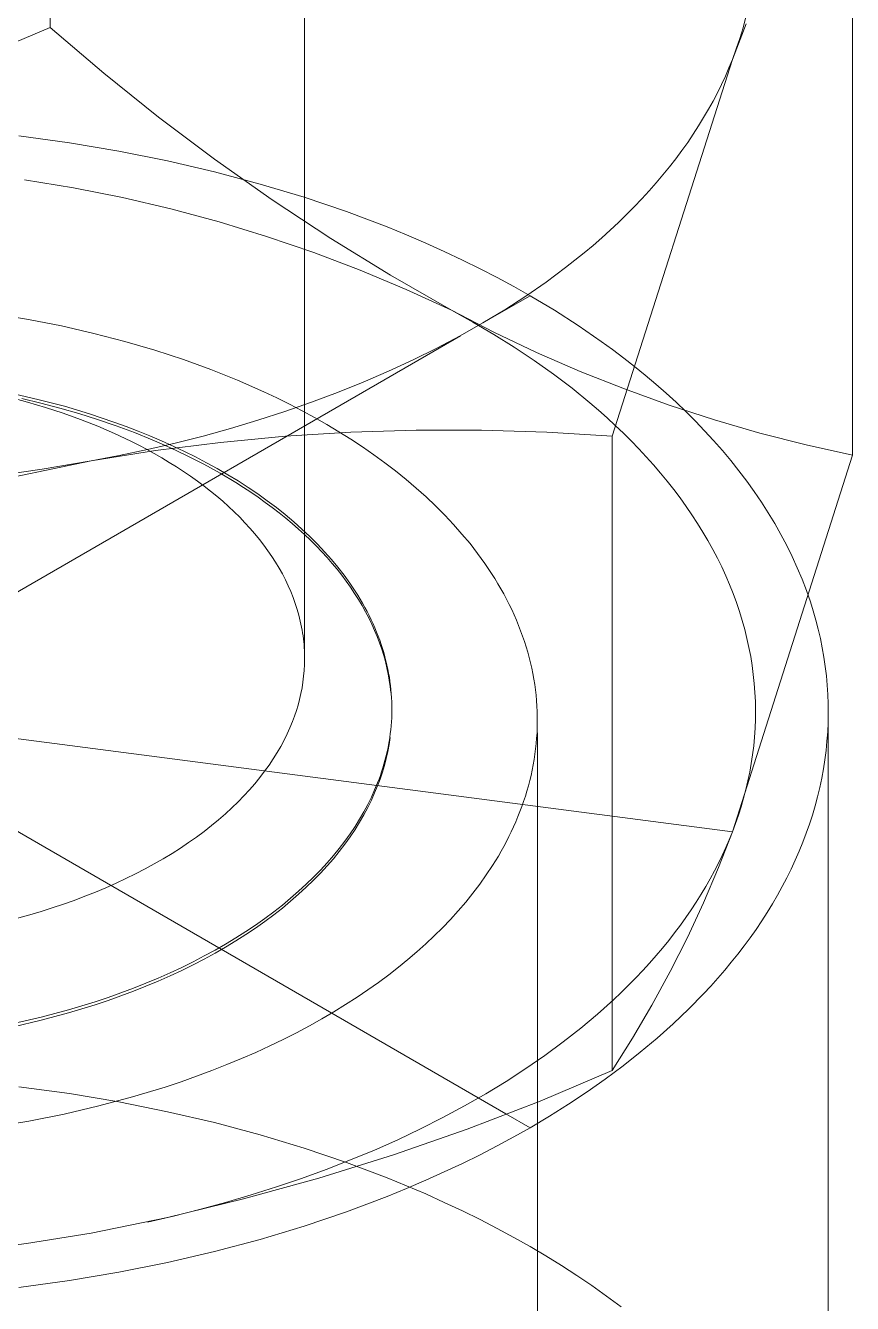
# Model space of a CAD drawing. Header units: inches. Extents: x -14 to 184, y -4 to 134.
# Drawn here: x 100.5931 to 100.8169, y 62.6369 to 62.9825 of the extents above; entities that cross this region are included whole.
import ezdxf

# ---------------------------------------------------------------- set-up
doc = ezdxf.new("R2010")
doc.units = ezdxf.units.IN
doc.linetypes.add('HIDDEN', pattern=[1.905, 1.27, -0.635])
doc.layers.add('ZANO_R', color=7, linetype='Continuous', lineweight=0)
doc.layers.add('ZANO_R_przerywana', color=250, linetype='HIDDEN', lineweight=0)

msp = doc.modelspace()

# ---------------------------------------------------------------- linework, layer by layer
at = {"layer": 'ZANO_R'}
for p, q in [((100.59983, 63.15361), (100.59983, 62.98199)), ((100.66866, 63.13464), (100.66866, 62.81123)), ((100.81695, 62.86627), (100.81695, 63.03789)), ((100.58034, 62.97375), (100.59983, 62.98199)), ((100.59983, 62.98199), (100.61428, 62.96964)), ((100.78444, 62.97334), (100.78819, 62.98298)), ((100.78735, 62.98191), (100.78648, 62.97902)), ((100.78813, 62.98483), (100.78735, 62.98191)), ((100.78648, 62.97902), (100.78551, 62.97616)), ((100.78551, 62.97616), (100.78444, 62.97334)), ((100.75193, 62.87147), (100.78444, 62.97334)), ((100.78444, 62.97334), (100.78353, 62.97109)), ((100.61428, 62.96964), (100.62912, 62.95775)), ((100.78255, 62.96883), (100.78151, 62.96658)), ((100.78353, 62.97109), (100.78255, 62.96883)), ((100.78151, 62.96658), (100.7804, 62.96433)), ((100.77922, 62.96208), (100.77798, 62.95983)), ((100.7804, 62.96433), (100.77922, 62.96208)), ((100.62912, 62.95775), (100.64431, 62.94632)), ((100.77798, 62.95983), (100.77667, 62.95759)), ((100.7753, 62.95535), (100.77386, 62.95312)), ((100.77667, 62.95759), (100.7753, 62.95535)), ((100.59128, 62.95264), (100.60498, 62.95077)), ((100.60498, 62.95077), (100.6184, 62.94852)), ((100.77235, 62.95089), (100.77077, 62.94868)), ((100.77386, 62.95312), (100.77235, 62.95089)), ((100.6184, 62.94852), (100.63151, 62.9459)), ((100.77077, 62.94868), (100.76913, 62.94647)), ((100.63151, 62.9459), (100.64426, 62.94293)), ((100.64431, 62.94632), (100.65985, 62.93537)), ((100.76742, 62.94427), (100.76565, 62.94208)), ((100.76913, 62.94647), (100.76742, 62.94427)), ((100.59285, 62.94078), (100.60614, 62.93859)), ((100.64426, 62.94293), (100.65662, 62.93963)), ((100.76565, 62.94208), (100.76381, 62.93991)), ((100.60614, 62.93859), (100.61936, 62.93596)), ((100.65662, 62.93963), (100.66853, 62.93603)), ((100.7619, 62.93774), (100.75992, 62.93559)), ((100.76381, 62.93991), (100.7619, 62.93774)), ((100.61936, 62.93596), (100.63248, 62.9329)), ((100.65985, 62.93537), (100.67572, 62.9249)), ((100.66853, 62.93603), (100.67999, 62.93215)), ((100.75789, 62.93346), (100.75578, 62.93134)), ((100.75992, 62.93559), (100.75789, 62.93346)), ((100.63248, 62.9329), (100.64549, 62.92939)), ((100.67999, 62.93215), (100.69096, 62.92801)), ((100.75578, 62.93134), (100.75361, 62.92923)), ((100.64549, 62.92939), (100.65838, 62.92545)), ((100.69096, 62.92801), (100.69626, 62.92585)), ((100.75138, 62.92715), (100.74909, 62.92508)), ((100.75361, 62.92923), (100.75138, 62.92715)), ((100.65838, 62.92545), (100.67112, 62.92108)), ((100.67572, 62.9249), (100.6919, 62.91493)), ((100.69626, 62.92585), (100.70143, 62.92364)), ((100.70143, 62.92364), (100.70647, 62.92138)), ((100.74909, 62.92508), (100.74673, 62.92303)), ((100.67112, 62.92108), (100.68372, 62.91629)), ((100.70647, 62.92138), (100.71138, 62.91907)), ((100.74431, 62.92101), (100.73929, 62.91702)), ((100.74673, 62.92303), (100.74431, 62.92101)), ((100.68372, 62.91629), (100.69614, 62.91109)), ((100.71138, 62.91907), (100.71615, 62.91671)), ((100.71615, 62.91671), (100.7208, 62.91432)), ((100.73929, 62.91702), (100.73403, 62.91312)), ((100.6919, 62.91493), (100.70839, 62.90547)), ((100.7208, 62.91432), (100.7253, 62.91188)), ((100.73403, 62.91312), (100.72854, 62.90932)), ((100.69614, 62.91109), (100.70839, 62.90547)), ((100.72968, 62.90941), (100.71692, 62.90205)), ((100.72854, 62.90932), (100.72284, 62.90563)), ((100.7253, 62.91188), (100.72968, 62.90941)), ((100.72968, 62.90941), (100.73626, 62.90548)), ((100.58465, 62.90454), (100.59389, 62.903)), ((100.59389, 62.903), (100.60287, 62.90123)), ((100.70839, 62.90547), (100.7142, 62.90227)), ((100.70839, 62.90547), (100.71984, 62.89959)), ((100.72284, 62.90563), (100.71692, 62.90205)), ((100.73626, 62.90548), (100.74269, 62.90136)), ((100.3554, 62.90048), (100.72317, 62.68815)), ((100.60287, 62.90123), (100.61157, 62.89924)), ((100.61157, 62.89924), (100.61998, 62.89705)), ((100.71692, 62.90205), (100.7108, 62.89859)), ((100.7142, 62.90227), (100.71988, 62.89894)), ((100.71984, 62.89959), (100.73147, 62.89409)), ((100.71988, 62.89894), (100.72542, 62.89548)), ((100.74269, 62.90136), (100.74895, 62.89706)), ((100.71083, 62.89854), (100.35379, 62.6924)), ((100.61998, 62.89705), (100.62808, 62.89467)), ((100.7108, 62.89859), (100.70449, 62.89526)), ((100.72542, 62.89548), (100.7308, 62.8919)), ((100.74895, 62.89706), (100.75201, 62.89484)), ((100.62808, 62.89467), (100.63584, 62.89213)), ((100.63584, 62.89213), (100.64328, 62.88943)), ((100.69801, 62.89205), (100.69135, 62.88897)), ((100.70449, 62.89526), (100.69801, 62.89205)), ((100.73147, 62.89409), (100.74327, 62.88895)), ((100.75201, 62.89484), (100.75502, 62.89257)), ((100.75502, 62.89257), (100.75797, 62.89026)), ((100.64328, 62.88943), (100.65049, 62.88655)), ((100.69135, 62.88897), (100.68454, 62.88604)), ((100.7308, 62.8919), (100.73601, 62.8882)), ((100.74327, 62.88895), (100.75523, 62.8842)), ((100.75797, 62.89026), (100.76087, 62.88791)), ((100.65049, 62.88655), (100.6576, 62.88342)), ((100.68454, 62.88604), (100.67759, 62.88324)), ((100.73601, 62.8882), (100.74104, 62.88438)), ((100.76087, 62.88791), (100.76371, 62.88551)), ((100.76371, 62.88551), (100.76649, 62.88307)), ((100.59368, 62.88063), (100.5888, 62.88194)), ((100.59683, 62.88129), (100.58998, 62.88288)), ((100.59728, 62.88037), (100.5921, 62.88159)), ((100.6576, 62.88342), (100.6611, 62.88177)), ((100.6611, 62.88177), (100.66456, 62.88006)), ((100.67759, 62.88324), (100.67052, 62.88059)), ((100.74104, 62.88438), (100.74588, 62.88044)), ((100.75523, 62.8842), (100.76733, 62.87983)), ((100.76649, 62.88307), (100.7692, 62.88059)), ((100.59852, 62.87919), (100.59368, 62.88063)), ((100.60364, 62.8795), (100.59683, 62.88129)), ((100.60243, 62.87902), (100.59728, 62.88037)), ((100.6033, 62.87762), (100.59852, 62.87919)), ((100.60755, 62.87754), (100.60243, 62.87902)), ((100.61039, 62.87748), (100.60364, 62.8795)), ((100.67052, 62.88059), (100.66332, 62.87809)), ((100.66456, 62.88006), (100.66798, 62.87828)), ((100.66798, 62.87828), (100.67136, 62.87645)), ((100.74588, 62.88044), (100.74822, 62.87843)), ((100.74822, 62.87843), (100.75051, 62.8764)), ((100.76733, 62.87983), (100.77957, 62.87585)), ((100.7692, 62.88059), (100.77185, 62.87806)), ((100.60802, 62.87593), (100.6033, 62.87762)), ((100.61263, 62.87595), (100.60755, 62.87754)), ((100.61265, 62.8741), (100.60802, 62.87593)), ((100.61704, 62.87526), (100.61039, 62.87748)), ((100.61764, 62.87423), (100.61263, 62.87595)), ((100.62032, 62.87407), (100.61704, 62.87526)), ((100.65603, 62.87573), (100.64864, 62.87353)), ((100.66332, 62.87809), (100.65603, 62.87573)), ((100.67136, 62.87645), (100.67468, 62.87456)), ((100.75051, 62.8764), (100.75275, 62.87434)), ((100.77185, 62.87806), (100.77443, 62.8755)), ((100.77443, 62.8755), (100.77694, 62.87289)), ((100.77957, 62.87585), (100.79192, 62.87226)), ((100.61718, 62.87214), (100.61265, 62.8741)), ((100.62159, 62.87007), (100.61718, 62.87214)), ((100.62258, 62.87239), (100.61764, 62.87423)), ((100.62357, 62.87282), (100.62032, 62.87407)), ((100.62744, 62.87043), (100.62258, 62.87239)), ((100.62678, 62.87152), (100.62357, 62.87282)), ((100.62995, 62.87017), (100.62678, 62.87152)), ((100.64118, 62.87147), (100.63366, 62.86957)), ((100.64864, 62.87353), (100.64118, 62.87147)), ((100.6459, 62.86974), (100.66352, 62.8714)), ((100.66352, 62.8714), (100.68118, 62.87251)), ((100.67468, 62.87456), (100.67794, 62.87261)), ((100.67794, 62.87261), (100.68115, 62.8706)), ((100.68118, 62.87251), (100.69887, 62.87308)), ((100.69887, 62.87308), (100.71657, 62.87309)), ((100.71657, 62.87309), (100.73426, 62.87255)), ((100.73426, 62.87255), (100.75193, 62.87147)), ((100.75193, 62.87147), (100.75193, 62.69984)), ((100.75275, 62.87434), (100.75494, 62.87225)), ((100.75494, 62.87225), (100.75706, 62.87014)), ((100.77694, 62.87289), (100.77937, 62.87024)), ((100.79192, 62.87226), (100.80439, 62.86906)), ((100.62609, 62.86782), (100.61848, 62.86623)), ((100.62375, 62.86898), (100.62159, 62.87007)), ((100.62587, 62.86787), (100.62375, 62.86898)), ((100.62796, 62.86672), (100.62587, 62.86787)), ((100.63366, 62.86957), (100.62609, 62.86782)), ((100.6322, 62.86835), (100.62744, 62.87043)), ((100.62834, 62.86753), (100.6459, 62.86974)), ((100.63307, 62.86877), (100.62995, 62.87017)), ((100.63685, 62.86615), (100.6322, 62.86835)), ((100.63614, 62.86732), (100.63307, 62.86877)), ((100.68115, 62.8706), (100.68429, 62.86854)), ((100.68429, 62.86854), (100.68736, 62.86642)), ((100.75706, 62.87014), (100.75913, 62.868)), ((100.75913, 62.868), (100.76115, 62.86584)), ((100.77937, 62.87024), (100.78173, 62.86756)), ((100.80439, 62.86906), (100.81695, 62.86627)), ((100.59014, 62.86047), (100.61085, 62.86478)), ((100.61085, 62.86478), (100.59758, 62.86248)), ((100.61085, 62.86478), (100.62834, 62.86753)), ((100.61848, 62.86623), (100.61085, 62.86478)), ((100.63001, 62.86555), (100.62796, 62.86672)), ((100.63202, 62.86435), (100.63001, 62.86555)), ((100.63399, 62.86312), (100.63202, 62.86435)), ((100.63916, 62.86581), (100.63614, 62.86732)), ((100.64138, 62.86384), (100.63685, 62.86615)), ((100.64213, 62.86426), (100.63916, 62.86581)), ((100.68736, 62.86642), (100.69036, 62.86424)), ((100.76115, 62.86584), (100.7631, 62.86366)), ((100.78173, 62.86756), (100.78401, 62.86484)), ((100.78401, 62.86484), (100.78621, 62.86208)), ((100.78444, 62.76439), (100.81695, 62.86627)), ((100.59758, 62.86248), (100.58423, 62.86063)), ((100.63592, 62.86187), (100.63399, 62.86312)), ((100.6378, 62.86059), (100.63592, 62.86187)), ((100.64577, 62.86142), (100.64138, 62.86384)), ((100.64503, 62.86266), (100.64213, 62.86426)), ((100.64787, 62.86101), (100.64503, 62.86266)), ((100.65002, 62.85889), (100.64577, 62.86142)), ((100.65065, 62.85931), (100.64787, 62.86101)), ((100.69036, 62.86424), (100.69328, 62.86201)), ((100.69328, 62.86201), (100.69613, 62.85972)), ((100.7631, 62.86366), (100.76499, 62.86146)), ((100.76499, 62.86146), (100.76682, 62.85923)), ((100.78621, 62.86208), (100.78833, 62.85929)), ((100.63964, 62.85928), (100.6378, 62.86059)), ((100.64143, 62.85795), (100.63964, 62.85928)), ((100.64317, 62.8566), (100.64143, 62.85795)), ((100.65208, 62.85759), (100.65002, 62.85889)), ((100.65335, 62.85757), (100.65065, 62.85931)), ((100.6541, 62.85626), (100.65208, 62.85759)), ((100.65598, 62.85579), (100.65335, 62.85757)), ((100.69613, 62.85972), (100.69888, 62.85738)), ((100.76682, 62.85923), (100.76859, 62.85699)), ((100.78833, 62.85929), (100.79036, 62.85646)), ((100.64486, 62.85522), (100.64317, 62.8566)), ((100.6465, 62.85382), (100.64486, 62.85522)), ((100.65608, 62.8549), (100.6541, 62.85626)), ((100.65854, 62.85397), (100.65598, 62.85579)), ((100.65802, 62.85353), (100.65608, 62.8549)), ((100.66101, 62.8521), (100.65854, 62.85397)), ((100.69888, 62.85738), (100.70155, 62.85499)), ((100.70155, 62.85499), (100.70413, 62.85256)), ((100.76859, 62.85699), (100.7703, 62.85473)), ((100.7703, 62.85473), (100.77194, 62.85245)), ((100.79036, 62.85646), (100.79231, 62.8536)), ((100.64808, 62.8524), (100.6465, 62.85382)), ((100.64961, 62.85097), (100.64808, 62.8524)), ((100.65109, 62.84951), (100.64961, 62.85097)), ((100.65991, 62.85213), (100.65802, 62.85353)), ((100.66176, 62.8507), (100.65991, 62.85213)), ((100.6634, 62.8502), (100.66101, 62.8521)), ((100.66356, 62.84926), (100.66176, 62.8507)), ((100.70413, 62.85256), (100.70661, 62.85007)), ((100.77194, 62.85245), (100.77351, 62.85015)), ((100.79231, 62.8536), (100.79416, 62.85071)), ((100.79416, 62.85071), (100.79592, 62.84779)), ((100.65251, 62.84803), (100.65109, 62.84951)), ((100.65387, 62.84654), (100.65251, 62.84803)), ((100.66571, 62.84826), (100.6634, 62.8502)), ((100.66531, 62.84779), (100.66356, 62.84926)), ((100.66701, 62.84631), (100.66531, 62.84779)), ((100.66793, 62.84629), (100.66571, 62.84826)), ((100.70661, 62.85007), (100.70898, 62.84754)), ((100.70898, 62.84754), (100.71126, 62.84497)), ((100.77351, 62.85015), (100.77502, 62.84784)), ((100.77502, 62.84784), (100.77647, 62.84551)), ((100.79592, 62.84779), (100.79759, 62.84484)), ((100.65517, 62.84504), (100.65387, 62.84654)), ((100.65642, 62.84352), (100.65517, 62.84504)), ((100.66866, 62.84481), (100.66701, 62.84631)), ((100.67007, 62.84428), (100.66793, 62.84629)), ((100.67026, 62.84328), (100.66866, 62.84481)), ((100.67211, 62.84225), (100.67007, 62.84428)), ((100.71126, 62.84497), (100.71343, 62.84236)), ((100.77647, 62.84551), (100.77784, 62.84317)), ((100.79759, 62.84484), (100.79917, 62.84186)), ((100.65761, 62.84198), (100.65642, 62.84352)), ((100.65873, 62.84044), (100.65761, 62.84198)), ((100.6598, 62.83888), (100.65873, 62.84044)), ((100.6718, 62.84174), (100.67026, 62.84328)), ((100.6733, 62.84019), (100.6718, 62.84174)), ((100.67406, 62.84018), (100.67211, 62.84225)), ((100.67474, 62.83862), (100.6733, 62.84019)), ((100.67591, 62.83809), (100.67406, 62.84018)), ((100.71343, 62.84236), (100.71548, 62.8397)), ((100.77784, 62.84317), (100.77915, 62.84081)), ((100.77915, 62.84081), (100.78039, 62.83844)), ((100.79917, 62.84186), (100.80064, 62.83886)), ((100.6608, 62.83732), (100.6598, 62.83888)), ((100.66175, 62.83574), (100.6608, 62.83732)), ((100.67612, 62.83703), (100.67474, 62.83862)), ((100.67767, 62.83598), (100.67591, 62.83809)), ((100.67745, 62.83543), (100.67612, 62.83703)), ((100.71548, 62.8397), (100.71743, 62.83701)), ((100.71743, 62.83701), (100.71836, 62.83565)), ((100.78039, 62.83844), (100.78156, 62.83606)), ((100.80064, 62.83886), (100.80202, 62.83583)), ((100.66263, 62.83416), (100.66175, 62.83574)), ((100.66346, 62.83257), (100.66263, 62.83416)), ((100.67872, 62.83382), (100.67745, 62.83543)), ((100.67933, 62.83384), (100.67767, 62.83598)), ((100.67994, 62.83219), (100.67872, 62.83382)), ((100.68089, 62.83168), (100.67933, 62.83384)), ((100.71836, 62.83565), (100.71926, 62.83429)), ((100.71926, 62.83429), (100.72013, 62.83291)), ((100.78156, 62.83606), (100.78266, 62.83367)), ((100.78266, 62.83367), (100.78369, 62.83127)), ((100.80202, 62.83583), (100.8033, 62.83278)), ((100.66422, 62.83098), (100.66346, 62.83257)), ((100.66492, 62.82939), (100.66422, 62.83098)), ((100.6811, 62.83056), (100.67994, 62.83219)), ((100.68163, 62.8306), (100.68089, 62.83168)), ((100.6822, 62.82891), (100.6811, 62.83056)), ((100.68235, 62.82951), (100.68163, 62.8306)), ((100.72013, 62.83291), (100.72097, 62.83153)), ((100.72097, 62.83153), (100.72178, 62.83014)), ((100.72178, 62.83014), (100.72256, 62.82875)), ((100.78369, 62.83127), (100.78465, 62.82887)), ((100.8033, 62.83278), (100.80448, 62.82971)), ((100.28517, 62.82942), (100.78444, 62.76439)), ((100.66555, 62.82779), (100.66492, 62.82939)), ((100.66613, 62.82619), (100.66555, 62.82779)), ((100.68325, 62.82726), (100.6822, 62.82891)), ((100.68304, 62.82842), (100.68235, 62.82951)), ((100.68371, 62.82732), (100.68304, 62.82842)), ((100.68424, 62.8256), (100.68325, 62.82726)), ((100.68435, 62.82622), (100.68371, 62.82732)), ((100.72256, 62.82875), (100.7233, 62.82735)), ((100.7233, 62.82735), (100.72402, 62.82594)), ((100.78465, 62.82887), (100.78554, 62.82645)), ((100.78554, 62.82645), (100.78636, 62.82403)), ((100.80448, 62.82971), (100.80555, 62.82662)), ((100.80555, 62.82662), (100.80633, 62.82415)), ((100.66665, 62.82459), (100.66613, 62.82619)), ((100.6671, 62.82299), (100.66665, 62.82459)), ((100.6675, 62.82139), (100.6671, 62.82299)), ((100.68517, 62.82393), (100.68424, 62.8256)), ((100.68497, 62.82512), (100.68435, 62.82622)), ((100.68556, 62.82401), (100.68497, 62.82512)), ((100.68604, 62.82226), (100.68517, 62.82393)), ((100.68612, 62.82291), (100.68556, 62.82401)), ((100.68666, 62.8218), (100.68612, 62.82291)), ((100.72402, 62.82594), (100.72471, 62.82452)), ((100.72471, 62.82452), (100.72536, 62.8231)), ((100.72536, 62.8231), (100.72598, 62.82168)), ((100.78636, 62.82403), (100.78711, 62.8216)), ((100.80633, 62.82415), (100.80704, 62.82167)), ((100.66768, 62.82059), (100.6675, 62.82139)), ((100.66784, 62.81979), (100.66768, 62.82059)), ((100.66799, 62.819), (100.66784, 62.81979)), ((100.68685, 62.82058), (100.68604, 62.82226)), ((100.68718, 62.82069), (100.68666, 62.8218)), ((100.68761, 62.8189), (100.68685, 62.82058)), ((100.68767, 62.81957), (100.68718, 62.82069)), ((100.68813, 62.81846), (100.68767, 62.81957)), ((100.72598, 62.82168), (100.72658, 62.82024)), ((100.72658, 62.82024), (100.72713, 62.81881)), ((100.78711, 62.8216), (100.78779, 62.81917)), ((100.80704, 62.82167), (100.80768, 62.81919)), ((100.66812, 62.8182), (100.66799, 62.819)), ((100.66823, 62.81741), (100.66812, 62.8182)), ((100.66834, 62.81662), (100.66823, 62.81741)), ((100.66843, 62.81583), (100.66834, 62.81662)), ((100.68831, 62.81721), (100.68761, 62.8189)), ((100.68857, 62.81734), (100.68813, 62.81846)), ((100.68895, 62.81553), (100.68831, 62.81721)), ((100.68899, 62.81623), (100.68857, 62.81734)), ((100.68938, 62.81511), (100.68899, 62.81623)), ((100.72713, 62.81881), (100.72766, 62.81737)), ((100.72766, 62.81737), (100.72816, 62.81593)), ((100.72816, 62.81593), (100.72862, 62.81448)), ((100.78779, 62.81917), (100.78839, 62.81674)), ((100.78839, 62.81674), (100.78893, 62.8143)), ((100.80768, 62.81919), (100.80826, 62.81669)), ((100.80826, 62.81669), (100.80876, 62.81419)), ((100.6685, 62.81504), (100.66843, 62.81583)), ((100.66856, 62.81425), (100.6685, 62.81504)), ((100.66861, 62.81346), (100.66856, 62.81425)), ((100.66864, 62.81268), (100.66861, 62.81346)), ((100.66866, 62.8119), (100.66864, 62.81268)), ((100.68953, 62.81384), (100.68895, 62.81553)), ((100.68974, 62.814), (100.68938, 62.81511)), ((100.69006, 62.81215), (100.68953, 62.81384)), ((100.69008, 62.81288), (100.68974, 62.814)), ((100.6904, 62.81177), (100.69008, 62.81288)), ((100.72862, 62.81448), (100.72905, 62.81303)), ((100.72905, 62.81303), (100.72944, 62.81158)), ((100.78893, 62.8143), (100.7894, 62.81187)), ((100.80876, 62.81419), (100.8092, 62.81168)), ((100.66854, 62.80806), (100.66863, 62.80964)), ((100.66863, 62.80964), (100.66866, 62.81123)), ((100.69052, 62.81046), (100.69006, 62.81215)), ((100.69068, 62.81065), (100.6904, 62.81177)), ((100.69094, 62.80878), (100.69052, 62.81046)), ((100.69095, 62.80954), (100.69068, 62.81065)), ((100.69119, 62.80843), (100.69095, 62.80954)), ((100.72944, 62.81158), (100.72981, 62.81012)), ((100.72981, 62.81012), (100.73014, 62.80867)), ((100.7894, 62.81187), (100.78979, 62.80943)), ((100.78979, 62.80943), (100.79011, 62.80699)), ((100.8092, 62.81168), (100.80958, 62.80917)), ((100.80958, 62.80917), (100.80988, 62.80665)), ((100.66821, 62.80491), (100.6684, 62.80648)), ((100.6684, 62.80648), (100.66854, 62.80806)), ((100.69129, 62.8071), (100.69094, 62.80878)), ((100.69141, 62.80731), (100.69119, 62.80843)), ((100.69159, 62.80542), (100.69129, 62.8071)), ((100.6916, 62.80621), (100.69141, 62.80731)), ((100.69177, 62.8051), (100.6916, 62.80621)), ((100.73014, 62.80867), (100.73044, 62.80721)), ((100.73044, 62.80721), (100.7307, 62.80575)), ((100.7307, 62.80575), (100.73094, 62.80429)), ((100.79011, 62.80699), (100.79037, 62.80456)), ((100.80988, 62.80665), (100.81011, 62.80413)), ((100.66766, 62.80179), (100.66796, 62.80335)), ((100.66796, 62.80335), (100.66821, 62.80491)), ((100.69184, 62.80374), (100.69159, 62.80542)), ((100.69191, 62.80399), (100.69177, 62.8051)), ((100.69203, 62.80207), (100.69184, 62.80374)), ((100.69203, 62.80289), (100.69191, 62.80399)), ((100.69213, 62.80179), (100.69203, 62.80289)), ((100.73094, 62.80429), (100.73114, 62.80283)), ((100.73114, 62.80283), (100.73131, 62.80137)), ((100.79037, 62.80456), (100.79055, 62.80213)), ((100.79055, 62.80213), (100.79066, 62.7997)), ((100.81011, 62.80413), (100.81028, 62.8016)), ((100.66645, 62.7972), (100.66691, 62.79872)), ((100.66691, 62.79872), (100.66731, 62.80025)), ((100.66731, 62.80025), (100.66766, 62.80179)), ((100.6922, 62.80069), (100.69213, 62.80179)), ((100.69225, 62.7996), (100.6922, 62.80069)), ((100.69228, 62.79851), (100.69225, 62.7996)), ((100.73131, 62.80137), (100.73144, 62.79991)), ((100.73144, 62.79991), (100.73154, 62.79845)), ((100.79066, 62.7997), (100.79071, 62.79728)), ((100.81028, 62.8016), (100.81037, 62.79907)), ((100.81037, 62.79907), (100.8104, 62.79655)), ((100.66538, 62.79422), (100.66594, 62.7957)), ((100.66594, 62.7957), (100.66645, 62.7972)), ((100.69217, 62.79419), (100.69223, 62.79526)), ((100.69223, 62.79526), (100.69227, 62.79634)), ((100.69227, 62.79634), (100.69228, 62.79742)), ((100.69228, 62.79742), (100.69228, 62.79851)), ((100.73154, 62.79845), (100.73161, 62.79699)), ((100.73161, 62.79699), (100.73165, 62.79553)), ((100.73165, 62.79553), (100.73165, 62.79407)), ((100.79071, 62.79728), (100.79069, 62.79486)), ((100.8104, 62.79655), (100.81035, 62.79402)), ((100.8104, 62.53974), (100.8104, 62.7969)), ((100.66394, 62.79088), (100.6647, 62.79255)), ((100.6647, 62.79255), (100.66538, 62.79422)), ((100.69185, 62.79099), (100.69198, 62.79205)), ((100.69198, 62.79205), (100.69208, 62.79312)), ((100.69208, 62.79312), (100.69217, 62.79419)), ((100.73163, 62.79262), (100.73157, 62.79116)), ((100.73165, 62.79407), (100.73163, 62.79262)), ((100.79059, 62.79245), (100.79044, 62.79005)), ((100.79069, 62.79486), (100.79059, 62.79245)), ((100.81035, 62.79402), (100.81024, 62.79149)), ((100.66221, 62.78751), (100.66311, 62.7892)), ((100.66311, 62.7892), (100.66394, 62.79088)), ((100.69135, 62.78784), (100.69154, 62.78888)), ((100.69153, 62.78802), (100.69182, 62.78992)), ((100.69154, 62.78888), (100.69171, 62.78993)), ((100.69171, 62.78993), (100.69185, 62.79099)), ((100.73147, 62.78972), (100.73135, 62.78827)), ((100.73157, 62.79116), (100.73147, 62.78972)), ((100.73166, 62.79116), (100.73166, 62.69148)), ((100.79044, 62.79005), (100.79021, 62.78766)), ((100.81005, 62.78897), (100.8098, 62.78645)), ((100.81024, 62.79149), (100.81005, 62.78897)), ((100.66018, 62.78415), (100.66123, 62.78583)), ((100.66123, 62.78583), (100.66221, 62.78751)), ((100.69067, 62.78474), (100.69092, 62.78576)), ((100.69075, 62.78424), (100.69117, 62.78612)), ((100.69092, 62.78576), (100.69115, 62.7868)), ((100.69115, 62.7868), (100.69135, 62.78784)), ((100.69117, 62.78612), (100.69153, 62.78802)), ((100.73101, 62.78539), (100.73079, 62.78395)), ((100.7312, 62.78683), (100.73101, 62.78539)), ((100.73135, 62.78827), (100.7312, 62.78683)), ((100.78992, 62.78528), (100.78956, 62.7829)), ((100.79021, 62.78766), (100.78992, 62.78528)), ((100.8098, 62.78645), (100.80948, 62.78393)), ((100.65784, 62.78079), (100.65905, 62.78247)), ((100.65905, 62.78247), (100.66018, 62.78415)), ((100.6895, 62.78068), (100.68982, 62.78169)), ((100.68971, 62.78053), (100.69026, 62.78238)), ((100.68982, 62.78169), (100.69012, 62.7827)), ((100.69012, 62.7827), (100.69041, 62.78371)), ((100.69026, 62.78238), (100.69075, 62.78424)), ((100.69041, 62.78371), (100.69067, 62.78474)), ((100.73054, 62.78252), (100.73026, 62.7811)), ((100.73079, 62.78395), (100.73054, 62.78252)), ((100.78956, 62.7829), (100.78914, 62.78054)), ((100.80909, 62.78142), (100.80863, 62.77891)), ((100.80948, 62.78393), (100.80909, 62.78142)), ((100.6552, 62.77744), (100.65656, 62.77911)), ((100.65656, 62.77911), (100.65784, 62.78079)), ((100.68843, 62.77771), (100.6888, 62.7787)), ((100.68843, 62.7769), (100.6891, 62.7787)), ((100.6888, 62.7787), (100.68916, 62.77969)), ((100.6891, 62.7787), (100.68971, 62.78053)), ((100.68916, 62.77969), (100.6895, 62.78068)), ((100.72961, 62.77826), (100.72924, 62.77685)), ((100.72995, 62.77967), (100.72961, 62.77826)), ((100.73026, 62.7811), (100.72995, 62.77967)), ((100.78865, 62.77819), (100.7881, 62.77586)), ((100.78914, 62.78054), (100.78865, 62.77819)), ((100.80863, 62.77891), (100.8081, 62.77641)), ((100.65224, 62.77413), (100.65376, 62.77578)), ((100.65376, 62.77578), (100.6552, 62.77744)), ((100.68673, 62.77378), (100.68762, 62.77575)), ((100.68673, 62.77296), (100.68762, 62.77493)), ((100.68762, 62.77575), (100.68843, 62.77771)), ((100.68762, 62.77493), (100.68843, 62.7769)), ((100.72884, 62.77545), (100.72841, 62.77405)), ((100.72924, 62.77685), (100.72884, 62.77545)), ((100.7881, 62.77586), (100.78749, 62.77353)), ((100.8081, 62.77641), (100.8075, 62.77392)), ((100.64896, 62.77087), (100.65064, 62.77249)), ((100.65064, 62.77249), (100.65224, 62.77413)), ((100.68469, 62.76983), (100.68575, 62.7718)), ((100.68575, 62.7718), (100.68673, 62.77378)), ((100.68575, 62.77099), (100.68673, 62.77296)), ((100.72747, 62.77127), (100.72695, 62.7699)), ((100.72795, 62.77266), (100.72747, 62.77127)), ((100.72841, 62.77405), (100.72795, 62.77266)), ((100.78682, 62.77122), (100.78608, 62.76893)), ((100.78749, 62.77353), (100.78682, 62.77122)), ((100.80684, 62.77143), (100.80611, 62.76896)), ((100.8075, 62.77392), (100.80684, 62.77143)), ((100.64346, 62.76609), (100.64537, 62.76766)), ((100.64537, 62.76766), (100.64721, 62.76926)), ((100.64721, 62.76926), (100.64896, 62.77087)), ((100.6823, 62.76586), (100.68354, 62.76784)), ((100.68354, 62.76784), (100.68469, 62.76983)), ((100.68354, 62.76703), (100.68469, 62.76901)), ((100.68469, 62.76901), (100.68575, 62.77099)), ((100.72641, 62.76853), (100.72584, 62.76716)), ((100.72695, 62.7699), (100.72641, 62.76853)), ((100.78608, 62.76893), (100.78529, 62.76665)), ((100.80611, 62.76896), (100.80532, 62.76649)), ((100.63941, 62.763), (100.64147, 62.76453)), ((100.64147, 62.76453), (100.64346, 62.76609)), ((100.68097, 62.76388), (100.6823, 62.76586)), ((100.68097, 62.76307), (100.6823, 62.76505)), ((100.6823, 62.76505), (100.68354, 62.76703)), ((100.72461, 62.76446), (100.72396, 62.76313)), ((100.72524, 62.76581), (100.72461, 62.76446)), ((100.72584, 62.76716), (100.72524, 62.76581)), ((100.78068, 62.75475), (100.78444, 62.76439)), ((100.78444, 62.76439), (100.78358, 62.76228)), ((100.78529, 62.76665), (100.78444, 62.76439)), ((100.80532, 62.76649), (100.80445, 62.76404)), ((100.63505, 62.76001), (100.63727, 62.76149)), ((100.63727, 62.76149), (100.63941, 62.763)), ((100.67805, 62.75994), (100.67956, 62.76191)), ((100.67805, 62.75912), (100.67956, 62.76109)), ((100.67956, 62.76191), (100.68097, 62.76388)), ((100.67956, 62.76109), (100.68097, 62.76307)), ((100.72328, 62.7618), (100.72258, 62.76048)), ((100.72396, 62.76313), (100.72328, 62.7618)), ((100.78358, 62.76228), (100.78267, 62.76017)), ((100.80353, 62.7616), (100.80253, 62.75917)), ((100.80445, 62.76404), (100.80353, 62.7616)), ((100.63041, 62.75713), (100.63277, 62.75856)), ((100.63277, 62.75856), (100.63505, 62.76001)), ((100.67475, 62.75602), (100.67644, 62.75798)), ((100.67644, 62.75798), (100.67805, 62.75994)), ((100.67644, 62.75716), (100.67805, 62.75912)), ((100.7211, 62.75787), (100.71951, 62.75529)), ((100.72185, 62.75917), (100.7211, 62.75787)), ((100.72258, 62.76048), (100.72185, 62.75917)), ((100.78171, 62.75806), (100.78068, 62.75595)), ((100.78267, 62.76017), (100.78171, 62.75806)), ((100.80253, 62.75917), (100.80148, 62.75676)), ((100.62292, 62.75305), (100.62548, 62.75438)), ((100.62548, 62.75438), (100.62798, 62.75574)), ((100.62798, 62.75574), (100.63041, 62.75713)), ((100.67108, 62.75215), (100.67296, 62.75408)), ((100.67296, 62.75408), (100.67475, 62.75602)), ((100.67296, 62.75327), (100.67475, 62.75521)), ((100.67475, 62.75521), (100.67644, 62.75716)), ((100.71951, 62.75529), (100.71784, 62.75276)), ((100.77662, 62.74524), (100.78068, 62.75475)), ((100.7796, 62.75384), (100.77845, 62.75173)), ((100.78068, 62.75595), (100.7796, 62.75384)), ((100.80036, 62.75436), (100.79918, 62.75198)), ((100.80148, 62.75676), (100.80036, 62.75436)), ((100.61487, 62.74929), (100.61761, 62.75051)), ((100.61761, 62.75051), (100.6203, 62.75176)), ((100.6203, 62.75176), (100.62292, 62.75305)), ((100.66911, 62.75024), (100.67108, 62.75215)), ((100.66911, 62.74942), (100.67108, 62.75134)), ((100.67108, 62.75134), (100.67296, 62.75327)), ((100.71607, 62.75027), (100.71421, 62.74782)), ((100.71784, 62.75276), (100.71607, 62.75027)), ((100.77845, 62.75173), (100.77725, 62.74962)), ((100.79918, 62.75198), (100.79794, 62.74961)), ((100.60631, 62.74589), (100.60921, 62.74698)), ((100.60921, 62.74698), (100.61207, 62.74812)), ((100.61207, 62.74812), (100.61487, 62.74929)), ((100.66488, 62.74647), (100.66704, 62.74835)), ((100.66488, 62.74565), (100.66704, 62.74753)), ((100.66704, 62.74835), (100.66911, 62.75024)), ((100.66704, 62.74753), (100.66911, 62.74942)), ((100.71421, 62.74782), (100.71227, 62.74541)), ((100.77599, 62.74752), (100.77468, 62.74543)), ((100.77725, 62.74962), (100.77599, 62.74752)), ((100.79664, 62.74726), (100.79528, 62.74492)), ((100.79794, 62.74961), (100.79664, 62.74726)), ((100.59732, 62.74289), (100.60036, 62.74384)), ((100.60036, 62.74384), (100.60336, 62.74485)), ((100.60336, 62.74485), (100.60631, 62.74589)), ((100.6603, 62.74279), (100.66263, 62.74462)), ((100.6603, 62.74197), (100.66263, 62.7438)), ((100.66263, 62.74462), (100.66488, 62.74647)), ((100.66263, 62.7438), (100.66488, 62.74565)), ((100.71227, 62.74541), (100.71025, 62.74305)), ((100.77227, 62.73585), (100.77662, 62.74524)), ((100.77468, 62.74543), (100.7733, 62.74334)), ((100.79528, 62.74492), (100.79385, 62.74261)), ((100.58798, 62.7403), (100.59424, 62.74198)), ((100.59424, 62.74198), (100.59732, 62.74289)), ((100.65535, 62.73921), (100.65787, 62.74099)), ((100.65535, 62.7384), (100.65787, 62.74017)), ((100.65787, 62.74099), (100.6603, 62.74279)), ((100.65787, 62.74017), (100.6603, 62.74197)), ((100.70816, 62.74074), (100.70599, 62.73847)), ((100.71025, 62.74305), (100.70816, 62.74074)), ((100.77186, 62.74125), (100.77037, 62.73918)), ((100.7733, 62.74334), (100.77186, 62.74125)), ((100.79238, 62.74032), (100.79084, 62.73804)), ((100.79385, 62.74261), (100.79238, 62.74032)), ((100.65005, 62.73576), (100.65274, 62.73747)), ((100.65005, 62.73494), (100.65274, 62.73665)), ((100.65274, 62.73747), (100.65535, 62.73921)), ((100.65274, 62.73665), (100.65535, 62.7384)), ((100.70599, 62.73847), (100.70375, 62.73626)), ((100.76882, 62.73711), (100.76721, 62.73505)), ((100.77037, 62.73918), (100.76882, 62.73711)), ((100.79084, 62.73804), (100.78925, 62.73578)), ((100.64442, 62.73244), (100.64728, 62.73408)), ((100.64442, 62.73163), (100.64728, 62.73327)), ((100.64728, 62.73408), (100.65005, 62.73576)), ((100.64728, 62.73327), (100.65005, 62.73494)), ((100.70144, 62.73409), (100.69907, 62.73197)), ((100.70375, 62.73626), (100.70144, 62.73409)), ((100.76553, 62.733), (100.76381, 62.73096)), ((100.76721, 62.73505), (100.76553, 62.733)), ((100.76761, 62.72661), (100.77227, 62.73585)), ((100.78761, 62.73355), (100.78591, 62.73134)), ((100.78925, 62.73578), (100.78761, 62.73355)), ((100.63847, 62.72928), (100.64149, 62.73084)), ((100.63847, 62.72846), (100.64149, 62.73002)), ((100.64149, 62.73084), (100.64442, 62.73244)), ((100.64149, 62.73002), (100.64442, 62.73163)), ((100.69663, 62.72988), (100.69407, 62.7278)), ((100.69907, 62.73197), (100.69663, 62.72988)), ((100.76381, 62.73096), (100.76202, 62.72893)), ((100.78591, 62.73134), (100.78416, 62.72915)), ((100.629, 62.72486), (100.63223, 62.72629)), ((100.63223, 62.72629), (100.63539, 62.72776)), ((100.63223, 62.72547), (100.63539, 62.72694)), ((100.63539, 62.72776), (100.63847, 62.72928)), ((100.63539, 62.72694), (100.63847, 62.72846)), ((100.69407, 62.7278), (100.69142, 62.72574)), ((100.76018, 62.72691), (100.75827, 62.72491)), ((100.76202, 62.72893), (100.76018, 62.72691)), ((100.76267, 62.71753), (100.76761, 62.72661)), ((100.78236, 62.72698), (100.78051, 62.72484)), ((100.78416, 62.72915), (100.78236, 62.72698)), ((100.62235, 62.72214), (100.6257, 62.72347)), ((100.62235, 62.72132), (100.6257, 62.72266)), ((100.6257, 62.72347), (100.629, 62.72486)), ((100.6257, 62.72266), (100.629, 62.72404)), ((100.629, 62.72404), (100.63223, 62.72547)), ((100.68866, 62.7237), (100.6858, 62.72167)), ((100.69142, 62.72574), (100.68866, 62.7237)), ((100.75631, 62.72292), (100.7543, 62.72094)), ((100.75827, 62.72491), (100.75631, 62.72292)), ((100.77861, 62.72272), (100.77666, 62.72062)), ((100.78051, 62.72484), (100.77861, 62.72272)), ((100.61193, 62.71845), (100.61545, 62.71963)), ((100.61545, 62.71963), (100.61893, 62.72086)), ((100.61545, 62.71881), (100.61893, 62.72004)), ((100.61893, 62.72086), (100.62235, 62.72214)), ((100.61893, 62.72004), (100.62235, 62.72132)), ((100.68284, 62.71968), (100.67977, 62.7177)), ((100.6858, 62.72167), (100.68284, 62.71968)), ((100.7543, 62.72094), (100.75223, 62.71898)), ((100.77666, 62.72062), (100.77263, 62.71651)), ((100.59736, 62.71428), (100.60473, 62.71625)), ((100.60473, 62.71625), (100.60835, 62.71732)), ((100.60473, 62.71544), (100.60835, 62.71651)), ((100.60835, 62.71732), (100.61193, 62.71845)), ((100.60835, 62.71651), (100.61193, 62.71763)), ((100.61193, 62.71763), (100.61545, 62.71881)), ((100.67659, 62.71575), (100.67332, 62.71384)), ((100.67977, 62.7177), (100.67659, 62.71575)), ((100.75223, 62.71898), (100.74792, 62.71511)), ((100.75744, 62.7086), (100.76267, 62.71753)), ((100.77263, 62.71651), (100.76842, 62.7125)), ((100.58986, 62.71254), (100.59736, 62.71428)), ((100.58986, 62.71172), (100.59736, 62.71346)), ((100.59736, 62.71346), (100.60473, 62.71544)), ((100.67332, 62.71384), (100.66994, 62.71195)), ((100.74792, 62.71511), (100.74339, 62.71131)), ((100.76842, 62.7125), (100.76405, 62.70859)), ((100.66646, 62.7101), (100.66289, 62.70829)), ((100.66994, 62.71195), (100.66646, 62.7101)), ((100.74339, 62.71131), (100.73864, 62.70758)), ((100.65921, 62.70651), (100.65544, 62.70478)), ((100.66289, 62.70829), (100.65921, 62.70651)), ((100.73864, 62.70758), (100.7337, 62.70393)), ((100.75193, 62.69984), (100.75744, 62.7086)), ((100.76405, 62.70859), (100.75952, 62.70479)), ((100.65157, 62.70309), (100.64761, 62.70145)), ((100.65544, 62.70478), (100.65157, 62.70309)), ((100.7337, 62.70393), (100.72854, 62.70038)), ((100.75952, 62.70479), (100.75485, 62.70111)), ((100.64356, 62.69986), (100.63943, 62.69832)), ((100.64761, 62.70145), (100.64356, 62.69986)), ((100.72854, 62.70038), (100.7232, 62.69691)), ((100.75193, 62.69984), (100.73244, 62.69161)), ((100.75485, 62.70111), (100.75004, 62.69753)), ((100.60498, 62.69361), (100.59128, 62.69548)), ((100.6309, 62.6954), (100.62206, 62.69272)), ((100.63521, 62.69683), (100.6309, 62.6954)), ((100.63943, 62.69832), (100.63521, 62.69683)), ((100.7232, 62.69691), (100.71767, 62.69355)), ((100.75004, 62.69753), (100.74511, 62.69408)), ((100.6184, 62.69136), (100.60498, 62.69361)), ((100.62206, 62.69272), (100.61294, 62.69028)), ((100.71767, 62.69355), (100.71196, 62.69029)), ((100.73244, 62.69161), (100.7127, 62.68401)), ((100.74511, 62.69408), (100.74007, 62.69073)), ((100.60356, 62.6881), (100.59397, 62.68619)), ((100.61294, 62.69028), (100.60356, 62.6881)), ((100.63151, 62.68873), (100.6184, 62.69136)), ((100.64426, 62.68576), (100.63151, 62.68873)), ((100.71196, 62.69029), (100.70609, 62.68713)), ((100.72317, 62.68815), (100.72968, 62.6844)), ((100.73166, 62.69148), (100.73166, 62.68555)), ((100.74007, 62.69073), (100.73492, 62.68751)), ((100.59397, 62.68619), (100.58419, 62.68457)), ((100.65662, 62.68247), (100.64426, 62.68576)), ((100.70609, 62.68713), (100.70005, 62.68409)), ((100.73492, 62.68751), (100.72968, 62.6844)), ((100.66853, 62.67886), (100.65662, 62.68247)), ((100.69387, 62.68116), (100.68754, 62.67836)), ((100.7127, 62.68401), (100.69271, 62.67706)), ((100.70005, 62.68409), (100.69387, 62.68116)), ((100.7253, 62.68193), (100.7208, 62.67949)), ((100.72968, 62.6844), (100.7253, 62.68193)), ((100.67999, 62.67498), (100.66853, 62.67886)), ((100.68754, 62.67836), (100.68109, 62.67568)), ((100.7208, 62.67949), (100.71615, 62.6771)), ((100.69271, 62.67706), (100.67252, 62.67076)), ((100.68109, 62.67568), (100.67451, 62.67312)), ((100.69096, 62.67084), (100.67999, 62.67498)), ((100.71138, 62.67474), (100.70647, 62.67243)), ((100.71615, 62.6771), (100.71138, 62.67474)), ((100.67451, 62.67312), (100.66783, 62.67069)), ((100.69626, 62.66869), (100.69096, 62.67084)), ((100.70647, 62.67243), (100.70143, 62.67017)), ((100.67252, 62.67076), (100.65213, 62.66512)), ((100.66105, 62.66839), (100.65419, 62.66622)), ((100.66783, 62.67069), (100.66105, 62.66839)), ((100.69626, 62.66796), (100.69096, 62.6658)), ((100.70143, 62.67017), (100.69626, 62.66796)), ((100.70143, 62.66648), (100.69626, 62.66869)), ((100.65213, 62.66512), (100.63157, 62.66014)), ((100.64725, 62.66418), (100.64024, 62.66228)), ((100.65419, 62.66622), (100.64725, 62.66418)), ((100.69096, 62.6658), (100.67999, 62.66166)), ((100.70647, 62.66421), (100.70143, 62.66648)), ((100.71138, 62.6619), (100.70647, 62.66421)), ((100.63319, 62.66051), (100.62609, 62.65888)), ((100.64024, 62.66228), (100.63319, 62.66051)), ((100.67999, 62.66166), (100.66853, 62.65778)), ((100.71615, 62.65955), (100.71138, 62.6619)), ((100.63157, 62.66014), (100.61085, 62.65583)), ((100.66853, 62.65778), (100.65662, 62.65418)), ((100.7208, 62.65715), (100.71615, 62.65955)), ((100.7253, 62.65472), (100.7208, 62.65715)), ((100.61085, 62.65583), (100.59337, 62.65308)), ((100.65662, 62.65418), (100.64426, 62.65088)), ((100.72968, 62.65225), (100.7253, 62.65472)), ((100.59337, 62.65308), (100.57581, 62.65087)), ((100.64426, 62.65088), (100.63151, 62.64791)), ((100.73395, 62.64972), (100.72968, 62.65225)), ((100.63151, 62.64791), (100.6184, 62.64529)), ((100.73817, 62.64712), (100.73395, 62.64972)), ((100.74232, 62.64444), (100.73817, 62.64712)), ((100.6184, 62.64529), (100.60498, 62.64304)), ((100.7464, 62.64168), (100.74232, 62.64444)), ((100.60498, 62.64304), (100.59128, 62.64117)), ((100.7504, 62.63885), (100.7464, 62.64168)), ((100.75432, 62.63594), (100.7504, 62.63885))]:
    msp.add_line(p, q, dxfattribs=at)
at = {"layer": 'ZANO_R_przerywana', "ltscale": 0.05}
msp.add_line((100.73166, 62.68555), (100.73166, 58.93713), dxfattribs=at)

doc.saveas('drawing.dxf')
